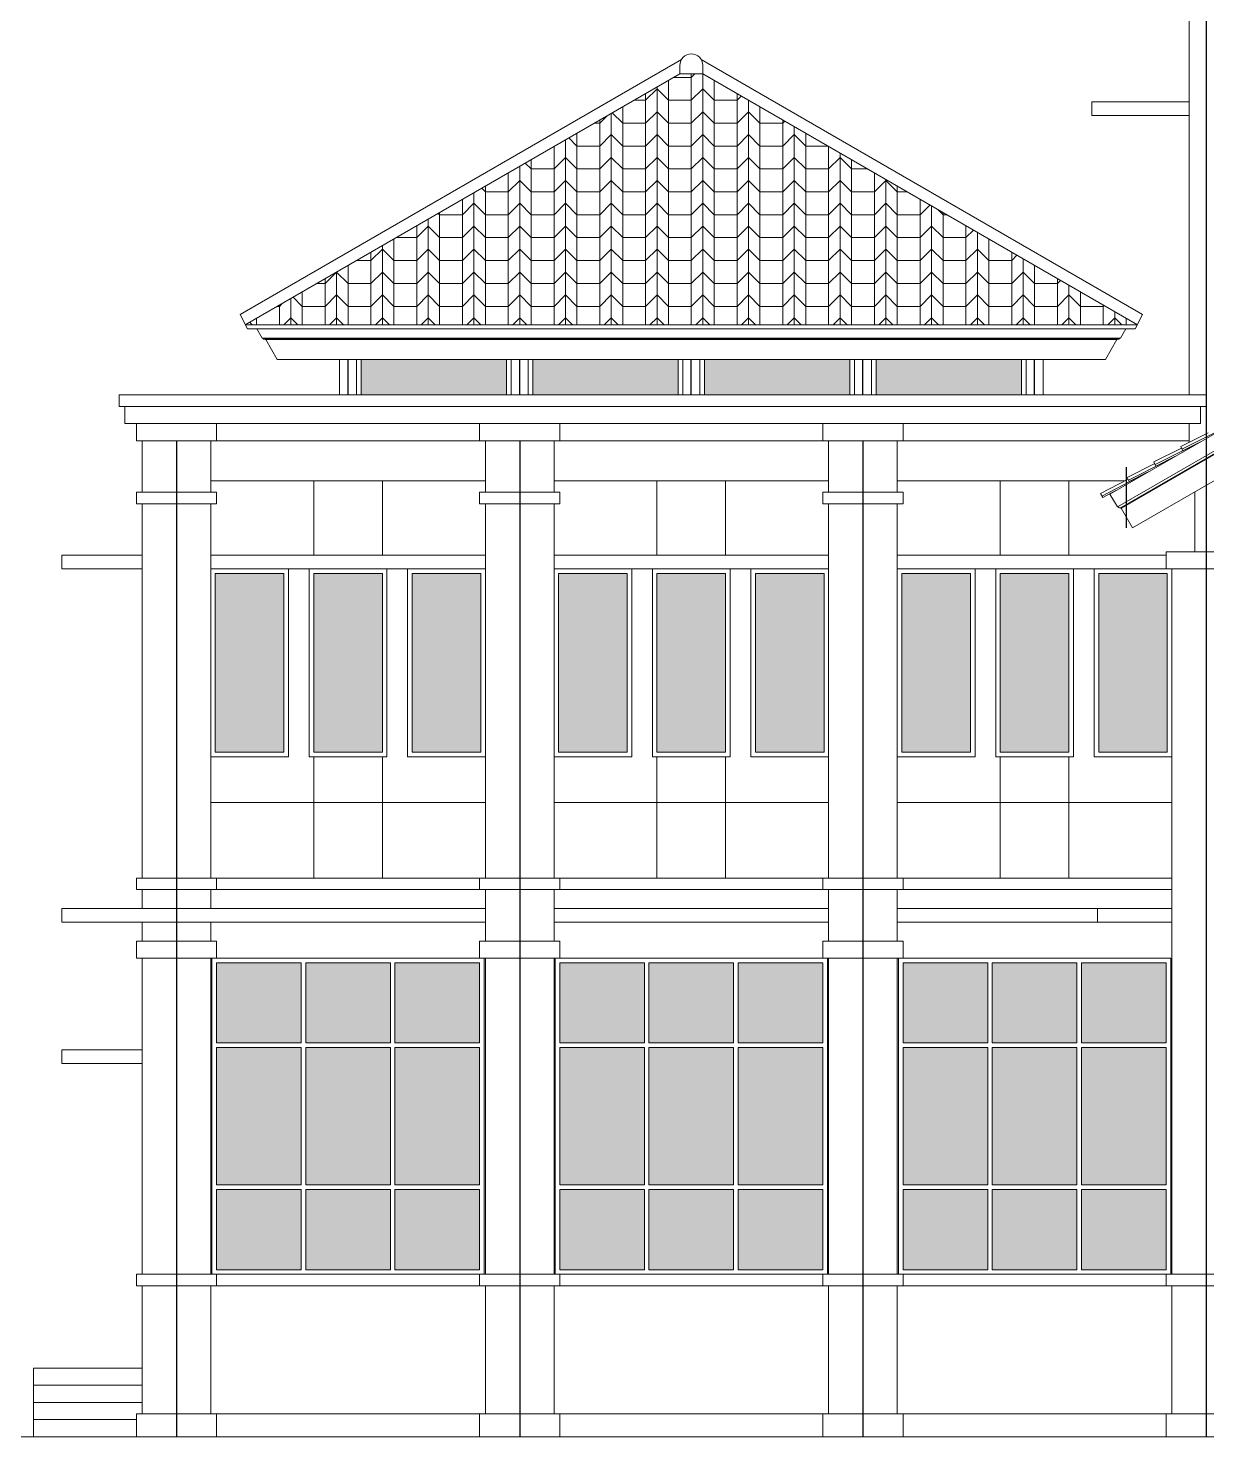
# Model space of a CAD drawing. Header units: millimetres. Extents: x -11 to 39085, y -101 to 28664.
# Drawn here: x 5803 to 7863, y 21735 to 24196 of the extents above; entities that cross this region are included whole.
import ezdxf

# ---------------------------------------------------------------- set-up
doc = ezdxf.new("R2010")
doc.units = ezdxf.units.MM
for name, color, linetype, lineweight in [('ars', 11, 'Continuous', 5), ('GEN', 11, 'Continuous', 5), ('kap', 71, 'Continuous', 15), ('kus', 63, 'Continuous', 15), ('lan', 7, 'Continuous', 15), ('sol kaca', 9, 'Continuous', 0), ('tem', 5, 'Continuous', 20)]:
    doc.layers.add(name, color=color, linetype=linetype, lineweight=lineweight)
doc.layers.add('as', color=1, linetype='Continuous', plot=False)

msp = doc.modelspace()

# ---------------------------------------------------------------- hatches: boundary and pattern name
at = {"layer": 'ars'}
h = msp.add_hatch(dxfattribs=at)
h.set_pattern_fill('PLENTONG', color=256, scale=20)
h.set_pattern_definition([(90, (5841.99, 10670.115), (-80, 5e-15), []), (90, (5861.99, 10670.115), (-80, 5e-15), []), (90, (5881.99, 10670.115), (-80, 5e-15), []), (45, (5841.987, 10670.115), (2e-15, 40), [28.28427, -84.85281]), (135, (5881.987, 10670.115), (-2e-15, -40), [28.28427, -84.85281]), (0, (5881.987, 10670.115), (0, 40), [40, -40])])
h.paths.add_polyline_path([(6982, 24116.4), (6942, 24116.4), (6182.4, 23677.9), (7741.6, 23677.9)])
at = {"layer": 'sol kaca'}
h = msp.add_hatch(color=256, dxfattribs=at)
h.dxf.hatch_style = 1
h.paths.add_polyline_path([(6385, 23617.6), (6385, 23555.4), (6639, 23555.4), (6639, 23617.6)])
h.paths.add_polyline_path([(6939, 23555.4), (6939, 23617.6), (6685, 23617.6), (6685, 23555.4)])
h.paths.add_polyline_path([(7239, 23555.4), (7239, 23617.6), (6985, 23617.6), (6985, 23555.4)])
h.paths.add_polyline_path([(7539, 23555.4), (7539, 23617.6), (7285, 23617.6), (7285, 23555.4)])
h = msp.add_hatch(color=256, dxfattribs=at)
h.dxf.hatch_style = 1
h.paths.add_polyline_path([(6250, 22931.4), (6250, 23243.4), (6130, 23243.4), (6130, 22931.4)])
h = msp.add_hatch(color=256, dxfattribs=at)
h.dxf.hatch_style = 1
h.paths.add_polyline_path([(6422, 22931.4), (6422, 23243.4), (6302, 23243.4), (6302, 22931.4)])
h = msp.add_hatch(color=256, dxfattribs=at)
h.dxf.hatch_style = 1
h.paths.add_polyline_path([(6594, 22931.4), (6594, 23243.4), (6474, 23243.4), (6474, 22931.4)])
h = msp.add_hatch(color=256, dxfattribs=at)
h.dxf.hatch_style = 1
h.paths.add_polyline_path([(6850, 22931.4), (6850, 23243.4), (6730, 23243.4), (6730, 22931.4)])
h = msp.add_hatch(color=256, dxfattribs=at)
h.dxf.hatch_style = 1
h.paths.add_polyline_path([(7022, 22931.4), (7022, 23243.4), (6902, 23243.4), (6902, 22931.4)])
h = msp.add_hatch(color=256, dxfattribs=at)
h.dxf.hatch_style = 1
h.paths.add_polyline_path([(7194, 22931.4), (7194, 23243.4), (7074, 23243.4), (7074, 22931.4)])
h = msp.add_hatch(color=256, dxfattribs=at)
h.dxf.hatch_style = 1
h.paths.add_polyline_path([(7450, 22931.4), (7450, 23243.4), (7330, 23243.4), (7330, 22931.4)])
h = msp.add_hatch(color=256, dxfattribs=at)
h.dxf.hatch_style = 1
h.paths.add_polyline_path([(7622, 22931.4), (7622, 23243.4), (7502, 23243.4), (7502, 22931.4)])
h = msp.add_hatch(color=256, dxfattribs=at)
h.dxf.hatch_style = 1
h.paths.add_polyline_path([(7794, 22931.4), (7794, 23243.4), (7674, 23243.4), (7674, 22931.4)])
h = msp.add_hatch(color=256, dxfattribs=at)
h.dxf.hatch_style = 1
h.paths.add_polyline_path([(6592, 22563.4), (6444, 22563.4), (6444, 22423.4), (6592, 22423.4)])
h.paths.add_polyline_path([(6436, 22563.4), (6288, 22563.4), (6288, 22423.4), (6436, 22423.4)])
h.paths.add_polyline_path([(6132, 22423.4), (6280, 22423.4), (6280, 22563.4), (6132, 22563.4)])
h.paths.add_polyline_path([(6132, 22175.4), (6280, 22175.4), (6280, 22415.4), (6132, 22415.4)])
h.paths.add_polyline_path([(6288, 22175.4), (6436, 22175.4), (6436, 22415.4), (6288, 22415.4)])
h.paths.add_polyline_path([(6444, 22175.4), (6592, 22175.4), (6592, 22415.4), (6444, 22415.4)])
h.paths.add_polyline_path([(6592, 22167.4), (6444, 22167.4), (6444, 22027.4), (6592, 22027.4)])
h.paths.add_polyline_path([(6288, 22027.4), (6436, 22027.4), (6436, 22167.4), (6288, 22167.4)])
h.paths.add_polyline_path([(6280, 22167.4), (6132, 22167.4), (6132, 22027.4), (6280, 22027.4)])
h = msp.add_hatch(color=256, dxfattribs=at)
h.dxf.hatch_style = 1
h.paths.add_polyline_path([(7192, 22563.4), (7044, 22563.4), (7044, 22423.4), (7192, 22423.4)])
h.paths.add_polyline_path([(7036, 22563.4), (6888, 22563.4), (6888, 22423.4), (7036, 22423.4)])
h.paths.add_polyline_path([(6732, 22423.4), (6880, 22423.4), (6880, 22563.4), (6732, 22563.4)])
h.paths.add_polyline_path([(6732, 22175.4), (6880, 22175.4), (6880, 22415.4), (6732, 22415.4)])
h.paths.add_polyline_path([(6888, 22175.4), (7036, 22175.4), (7036, 22415.4), (6888, 22415.4)])
h.paths.add_polyline_path([(7044, 22175.4), (7192, 22175.4), (7192, 22415.4), (7044, 22415.4)])
h.paths.add_polyline_path([(7192, 22167.4), (7044, 22167.4), (7044, 22027.4), (7192, 22027.4)])
h.paths.add_polyline_path([(6888, 22027.4), (7036, 22027.4), (7036, 22167.4), (6888, 22167.4)])
h.paths.add_polyline_path([(6880, 22167.4), (6732, 22167.4), (6732, 22027.4), (6880, 22027.4)])
h = msp.add_hatch(color=256, dxfattribs=at)
h.dxf.hatch_style = 1
h.paths.add_polyline_path([(7792, 22563.4), (7644, 22563.4), (7644, 22423.4), (7792, 22423.4)])
h.paths.add_polyline_path([(7636, 22563.4), (7488, 22563.4), (7488, 22423.4), (7636, 22423.4)])
h.paths.add_polyline_path([(7332, 22423.4), (7480, 22423.4), (7480, 22563.4), (7332, 22563.4)])
h.paths.add_polyline_path([(7332, 22175.4), (7480, 22175.4), (7480, 22415.4), (7332, 22415.4)])
h.paths.add_polyline_path([(7488, 22175.4), (7636, 22175.4), (7636, 22415.4), (7488, 22415.4)])
h.paths.add_polyline_path([(7644, 22175.4), (7792, 22175.4), (7792, 22415.4), (7644, 22415.4)])
h.paths.add_polyline_path([(7792, 22167.4), (7644, 22167.4), (7644, 22027.4), (7792, 22027.4)])
h.paths.add_polyline_path([(7488, 22027.4), (7636, 22027.4), (7636, 22167.4), (7488, 22167.4)])
h.paths.add_polyline_path([(7480, 22167.4), (7332, 22167.4), (7332, 22027.4), (7480, 22027.4)])

# ---------------------------------------------------------------- linework, layer by layer
at = {"layer": 'ars'}
for p, q in [((8262, 23675.6), (7711.9, 23358)), ((8262, 23674.4), (7713.3, 23357.6)), ((6216.9, 23652.6), (7707.1, 23652.6)), ((6218.4, 23652.1), (7705.6, 23652.1)), ((6122, 23405.4), (6602, 23405.4)), ((6302, 23275.4), (6302, 23405.4)), ((6422, 23275.4), (6422, 23405.4)), ((6722, 23405.4), (7202, 23405.4)), ((6902, 23275.4), (6902, 23405.4)), ((7022, 23275.4), (7022, 23405.4)), ((7322, 23405.4), (7719.9, 23405.4)), ((7502, 23275.4), (7502, 23405.4)), ((7622, 23275.4), (7622, 23405.4)), ((6302, 22711.4), (6302, 22923.4)), ((6422, 22711.4), (6422, 22923.4)), ((6902, 22711.4), (6902, 22923.4)), ((7022, 22711.4), (7022, 22923.4)), ((7502, 22711.4), (7502, 22923.4)), ((7622, 22711.4), (7622, 22923.4)), ((6122, 22843.4), (6602, 22843.4)), ((6722, 22843.4), (7202, 22843.4)), ((7322, 22843.4), (7802, 22843.4)), ((7802, 22711.4), (5992, 22711.4)), ((5992, 22711.4), (5992, 22691.4)), ((7802, 22691.4), (5992, 22691.4)), ((6132, 22711.4), (6132, 22691.4)), ((6592, 22711.4), (6592, 22691.4)), ((6732, 22711.4), (6732, 22691.4)), ((7192, 22711.4), (7192, 22691.4)), ((7332, 22711.4), (7332, 22691.4)), ((6132, 21999.4), (6592, 21999.4)), ((6732, 21999.4), (7192, 21999.4)), ((7332, 21999.4), (7802, 21999.4)), ((6132, 21775.4), (6592, 21775.4)), ((6732, 21775.4), (7192, 21775.4)), ((7332, 21775.4), (7792, 21775.4))]:
    msp.add_line(p, q, dxfattribs=at)
at = {"layer": 'as'}
for p, q in [((7862, 24928.8), (7862, 21735.4)), ((6362, 23555.4), (6362, 23617.6)), ((6662, 23555.4), (6662, 23617.6)), ((6962, 23555.4), (6962, 23617.6)), ((7262, 23555.4), (7262, 23617.6)), ((7562, 23555.4), (7562, 23617.6)), ((6062, 23475.4), (6062, 21735.4)), ((6662, 23475.4), (6662, 21735.4)), ((7262, 23475.4), (7262, 21735.4)), ((7722, 23429.2), (7722, 23323))]:
    msp.add_line(p, q, dxfattribs=at)
at = {"layer": 'GEN', "color": 11}
for p, q in [((7819.6, 23460.7), (7882.2, 23492)), ((7772.8, 23433.8), (7835.4, 23465.1)), ((7726, 23406.8), (7788.6, 23438.2)), ((7679.7, 23378.8), (7741.8, 23411.2))]:
    msp.add_line(p, q, dxfattribs=at)
for points in [[(7865.6, 23489.3), (7817.4, 23465.2), (7821, 23458), (7852, 23473.5)], [(7818.8, 23462.4), (7770.6, 23438.3), (7774.2, 23431.1), (7807, 23447.6)], [(7835.9, 23464.2), (7835.4, 23465.1)], [(7772, 23435.4), (7723.8, 23411.3), (7727.4, 23404.1), (7760.6, 23420.8)], [(7789.1, 23437.2), (7788.6, 23438.2)], [(7725.3, 23408.2), (7677.4, 23383.3), (7681.1, 23376.2), (7704.2, 23388.2)], [(7742.3, 23410.2), (7741.8, 23411.2)]]:
    msp.add_lwpolyline(points, dxfattribs=at)
at = {"layer": 'kap'}
for p, q in [((6173.2, 23695.7), (6944.7, 24141.1)), ((7750.8, 23695.7), (6979.3, 24141.1)), ((6182.4, 23677.9), (6942, 24116.4)), ((6942, 24116.4), (6942, 24131.1)), ((6942, 24116.4), (6982, 24116.4)), ((6982, 24116.4), (6982, 24131.1)), ((7741.6, 23677.9), (6982, 24116.4)), ((7693.8, 23382.2), (8262, 23710.2)), ((6186.1, 23670.8), (6173.2, 23695.7)), ((6182.4, 23677.9), (7741.6, 23677.9)), ((7706.8, 23359.7), (8262, 23680.2)), ((7737.9, 23670.8), (7750.8, 23695.7)), ((6186.1, 23670.8), (7737.9, 23670.8)), ((6211.8, 23654.3), (6202.3, 23670.8)), ((6211.8, 23654.3), (7712.2, 23654.3)), ((6216.9, 23652.6), (6216.4, 23652.6)), ((6218.4, 23652.1), (6217.8, 23652.1)), ((6238.3, 23617.6), (6218.4, 23652.1)), ((7685.7, 23617.6), (7705.6, 23652.1)), ((7705.6, 23652.1), (7706.2, 23652.1)), ((7707.1, 23652.6), (7707.5, 23652.6)), ((7712.2, 23654.3), (7721.7, 23670.8)), ((7733.3, 23323), (8262, 23628.3)), ((6238.3, 23617.6), (7685.7, 23617.6)), ((7706.8, 23359.7), (7693.8, 23382.2)), ((7733.3, 23323), (7713.3, 23357.6))]:
    msp.add_line(p, q, dxfattribs=at)
for centre, radius, start, end in [((6962, 24131.1), 20, 0, 180), ((6216.4, 23657), 4.38, 217.8964, 270), ((6217.8, 23653.1), 1, 211.6252, 270), ((7706.2, 23653.1), 1, 270, 328.3748), ((7707.5, 23657), 4.38, 270, 322.1036), ((7711.4, 23362.4), 4.38, 210, 276.0477), ((7712.8, 23358.5), 1, 210, 300)]:
    msp.add_arc(centre, radius, start, end, dxfattribs=at)
at = {"layer": 'kus'}
for p, q in [((6377, 23555.4), (6377, 23617.6)), ((6647, 23555.4), (6647, 23617.6)), ((7277, 23555.4), (7277, 23617.6)), ((7547, 23555.4), (7547, 23617.6)), ((6122, 22923.4), (6122, 23251.4)), ((6122, 23251.4), (6258, 23251.4)), ((6130, 22931.4), (6130, 23243.4)), ((6130, 23243.4), (6250, 23243.4)), ((6250, 22931.4), (6250, 23243.4)), ((6258, 22923.4), (6258, 23251.4)), ((6294, 22923.4), (6294, 23251.4)), ((6294, 23251.4), (6430, 23251.4)), ((6302, 22931.4), (6302, 23243.4)), ((6302, 23243.4), (6422, 23243.4)), ((6422, 22931.4), (6422, 23243.4)), ((6430, 22923.4), (6430, 23251.4)), ((6466, 22923.4), (6466, 23251.4)), ((6466, 23251.4), (6602, 23251.4)), ((6474, 22931.4), (6474, 23243.4)), ((6474, 23243.4), (6594, 23243.4)), ((6594, 22931.4), (6594, 23243.4)), ((6602, 22923.4), (6602, 23251.4)), ((6722, 22923.4), (6722, 23251.4)), ((6722, 23251.4), (6858, 23251.4)), ((6730, 22931.4), (6730, 23243.4)), ((6730, 23243.4), (6850, 23243.4)), ((6850, 22931.4), (6850, 23243.4)), ((6858, 22923.4), (6858, 23251.4)), ((6894, 22923.4), (6894, 23251.4)), ((6894, 23251.4), (7030, 23251.4)), ((6902, 22931.4), (6902, 23243.4)), ((6902, 23243.4), (7022, 23243.4)), ((7022, 22931.4), (7022, 23243.4)), ((7030, 22923.4), (7030, 23251.4)), ((7066, 22923.4), (7066, 23251.4)), ((7066, 23251.4), (7202, 23251.4)), ((7074, 22931.4), (7074, 23243.4)), ((7074, 23243.4), (7194, 23243.4)), ((7194, 22931.4), (7194, 23243.4)), ((7202, 22923.4), (7202, 23251.4)), ((7322, 22923.4), (7322, 23251.4)), ((7322, 23251.4), (7458, 23251.4)), ((7330, 22931.4), (7330, 23243.4)), ((7330, 23243.4), (7450, 23243.4)), ((7450, 22931.4), (7450, 23243.4)), ((7458, 22923.4), (7458, 23251.4)), ((7494, 22923.4), (7494, 23251.4)), ((7494, 23251.4), (7630, 23251.4)), ((7502, 22931.4), (7502, 23243.4)), ((7502, 23243.4), (7622, 23243.4)), ((7622, 22931.4), (7622, 23243.4)), ((7630, 22923.4), (7630, 23251.4)), ((7666, 22923.4), (7666, 23251.4)), ((7666, 23251.4), (7802, 23251.4)), ((7674, 22931.4), (7674, 23243.4)), ((7674, 23243.4), (7794, 23243.4)), ((7794, 22931.4), (7794, 23243.4)), ((7802, 22923.4), (7802, 23251.4)), ((6122, 22923.4), (6258, 22923.4)), ((6130, 22931.4), (6250, 22931.4)), ((6294, 22923.4), (6430, 22923.4)), ((6302, 22931.4), (6422, 22931.4)), ((6466, 22923.4), (6602, 22923.4)), ((6474, 22931.4), (6594, 22931.4)), ((6722, 22923.4), (6858, 22923.4)), ((6730, 22931.4), (6850, 22931.4)), ((6894, 22923.4), (7030, 22923.4)), ((6902, 22931.4), (7022, 22931.4)), ((7066, 22923.4), (7202, 22923.4)), ((7074, 22931.4), (7194, 22931.4)), ((7322, 22923.4), (7458, 22923.4)), ((7330, 22931.4), (7450, 22931.4)), ((7494, 22923.4), (7630, 22923.4)), ((7502, 22931.4), (7622, 22931.4)), ((7666, 22923.4), (7802, 22923.4)), ((7674, 22931.4), (7794, 22931.4)), ((6124, 22019.4), (6124, 22571.4)), ((6132, 22571.4), (6592, 22571.4)), ((6600, 22019.4), (6600, 22571.4)), ((6724, 22019.4), (6724, 22571.4)), ((6732, 22571.4), (7192, 22571.4)), ((7200, 22019.4), (7200, 22571.4)), ((7324, 22019.4), (7324, 22571.4)), ((7324, 22571.4), (7800, 22571.4)), ((7800, 22019.4), (7800, 22571.4)), ((6132, 22423.4), (6132, 22563.4)), ((6132, 22563.4), (6280, 22563.4)), ((6280, 22423.4), (6280, 22563.4)), ((6288, 22423.4), (6288, 22563.4)), ((6288, 22563.4), (6436, 22563.4)), ((6436, 22423.4), (6436, 22563.4)), ((6444, 22423.4), (6444, 22563.4)), ((6444, 22563.4), (6592, 22563.4)), ((6592, 22423.4), (6592, 22563.4)), ((6732, 22423.4), (6732, 22563.4)), ((6732, 22563.4), (6880, 22563.4)), ((6880, 22423.4), (6880, 22563.4)), ((6888, 22423.4), (6888, 22563.4)), ((6888, 22563.4), (7036, 22563.4)), ((7036, 22423.4), (7036, 22563.4)), ((7044, 22423.4), (7044, 22563.4)), ((7044, 22563.4), (7192, 22563.4)), ((7192, 22423.4), (7192, 22563.4)), ((7332, 22423.4), (7332, 22563.4)), ((7332, 22563.4), (7480, 22563.4)), ((7480, 22423.4), (7480, 22563.4)), ((7488, 22423.4), (7488, 22563.4)), ((7488, 22563.4), (7636, 22563.4)), ((7636, 22423.4), (7636, 22563.4)), ((7644, 22423.4), (7644, 22563.4)), ((7644, 22563.4), (7792, 22563.4)), ((7792, 22423.4), (7792, 22563.4)), ((6132, 22423.4), (6280, 22423.4)), ((6288, 22423.4), (6436, 22423.4)), ((6444, 22423.4), (6592, 22423.4)), ((6732, 22423.4), (6880, 22423.4)), ((6888, 22423.4), (7036, 22423.4)), ((7044, 22423.4), (7192, 22423.4)), ((7332, 22423.4), (7480, 22423.4)), ((7488, 22423.4), (7636, 22423.4)), ((7644, 22423.4), (7792, 22423.4)), ((6132, 22175.4), (6132, 22415.4)), ((6132, 22415.4), (6280, 22415.4)), ((6280, 22175.4), (6280, 22415.4)), ((6288, 22175.4), (6288, 22415.4)), ((6288, 22415.4), (6436, 22415.4)), ((6436, 22175.4), (6436, 22415.4)), ((6444, 22175.4), (6444, 22415.4)), ((6444, 22415.4), (6592, 22415.4)), ((6592, 22175.4), (6592, 22415.4)), ((6732, 22175.4), (6732, 22415.4)), ((6732, 22415.4), (6880, 22415.4)), ((6880, 22175.4), (6880, 22415.4)), ((6888, 22175.4), (6888, 22415.4)), ((6888, 22415.4), (7036, 22415.4)), ((7036, 22175.4), (7036, 22415.4)), ((7044, 22175.4), (7044, 22415.4)), ((7044, 22415.4), (7192, 22415.4)), ((7192, 22175.4), (7192, 22415.4)), ((7332, 22175.4), (7332, 22415.4)), ((7332, 22415.4), (7480, 22415.4)), ((7480, 22175.4), (7480, 22415.4)), ((7488, 22175.4), (7488, 22415.4)), ((7488, 22415.4), (7636, 22415.4)), ((7636, 22175.4), (7636, 22415.4)), ((7644, 22175.4), (7644, 22415.4)), ((7644, 22415.4), (7792, 22415.4)), ((7792, 22175.4), (7792, 22415.4)), ((6280, 22175.4), (6132, 22175.4)), ((6436, 22175.4), (6288, 22175.4)), ((6592, 22175.4), (6444, 22175.4)), ((6880, 22175.4), (6732, 22175.4)), ((7036, 22175.4), (6888, 22175.4)), ((7192, 22175.4), (7044, 22175.4)), ((7480, 22175.4), (7332, 22175.4)), ((7636, 22175.4), (7488, 22175.4)), ((7792, 22175.4), (7644, 22175.4)), ((6132, 22027.4), (6132, 22167.4)), ((6280, 22167.4), (6132, 22167.4)), ((6280, 22027.4), (6280, 22167.4)), ((6288, 22027.4), (6288, 22167.4)), ((6436, 22167.4), (6288, 22167.4)), ((6436, 22027.4), (6436, 22167.4)), ((6444, 22027.4), (6444, 22167.4)), ((6592, 22167.4), (6444, 22167.4)), ((6592, 22027.4), (6592, 22167.4)), ((6732, 22027.4), (6732, 22167.4)), ((6880, 22167.4), (6732, 22167.4)), ((6880, 22027.4), (6880, 22167.4)), ((6888, 22027.4), (6888, 22167.4)), ((7036, 22167.4), (6888, 22167.4)), ((7036, 22027.4), (7036, 22167.4)), ((7044, 22027.4), (7044, 22167.4)), ((7192, 22167.4), (7044, 22167.4)), ((7192, 22027.4), (7192, 22167.4)), ((7332, 22027.4), (7332, 22167.4)), ((7480, 22167.4), (7332, 22167.4)), ((7480, 22027.4), (7480, 22167.4)), ((7488, 22027.4), (7488, 22167.4)), ((7636, 22167.4), (7488, 22167.4)), ((7636, 22027.4), (7636, 22167.4)), ((7644, 22027.4), (7644, 22167.4)), ((7792, 22167.4), (7644, 22167.4)), ((7792, 22027.4), (7792, 22167.4)), ((6280, 22027.4), (6132, 22027.4)), ((6436, 22027.4), (6288, 22027.4)), ((6592, 22027.4), (6444, 22027.4)), ((6880, 22027.4), (6732, 22027.4)), ((7036, 22027.4), (6888, 22027.4)), ((7192, 22027.4), (7044, 22027.4)), ((7480, 22027.4), (7332, 22027.4)), ((7636, 22027.4), (7488, 22027.4)), ((7792, 22027.4), (7644, 22027.4)), ((6592, 22019.4), (6132, 22019.4)), ((7192, 22019.4), (6732, 22019.4)), ((7800, 22019.4), (7332, 22019.4))]:
    msp.add_line(p, q, dxfattribs=at)
for points in [[(6385, 23555.4), (6385, 23617.6)], [(6639, 23617.6), (6639, 23555.4)], [(6677, 23617.6), (6677, 23555.4)], [(6685, 23617.6), (6685, 23555.4)], [(6939, 23555.4), (6939, 23617.6)], [(6947, 23555.4), (6947, 23617.6)], [(6977, 23617.6), (6977, 23555.4)], [(6985, 23617.6), (6985, 23555.4)], [(7239, 23555.4), (7239, 23617.6)], [(7247, 23555.4), (7247, 23617.6)], [(7285, 23617.6), (7285, 23555.4)], [(7539, 23555.4), (7539, 23617.6)]]:
    msp.add_lwpolyline(points, dxfattribs=at)
at = {"layer": 'lan'}
for p, q in [((7662, 24043.4), (7662, 24067.4)), ((7662, 24067.4), (7832, 24067.4)), ((7832, 24043.4), (7662, 24043.4)), ((5962, 23555.4), (7862, 23555.4)), ((5962, 23555.4), (5962, 23535.4)), ((7862, 23555.4), (7862, 23535.4)), ((5962, 23535.4), (7862, 23535.4)), ((5972, 23535.4), (5972, 23505.4)), ((7852, 23535.4), (7852, 23505.4)), ((5972, 23505.4), (7852, 23505.4)), ((5992, 23505.4), (5992, 23475.4)), ((6132, 23505.4), (6132, 23475.4)), ((6592, 23505.4), (6592, 23475.4)), ((6732, 23505.4), (6732, 23475.4)), ((7192, 23505.4), (7192, 23475.4)), ((7332, 23505.4), (7332, 23475.4)), ((5992, 23475.4), (7832, 23475.4)), ((5862, 22411.4), (6002, 22411.4)), ((5862, 22387.4), (5862, 22411.4)), ((5862, 22387.4), (6002, 22387.4)), ((5812, 21855.4), (5812, 21735.4)), ((6002, 21855.4), (5812, 21855.4)), ((6002, 21825.4), (5812, 21825.4)), ((6002, 21795.4), (5812, 21795.4)), ((5992, 21765.4), (5812, 21765.4)), ((5128.9, 21735.4), (11201.2, 21735.4))]:
    msp.add_line(p, q, dxfattribs=at)
at = {"layer": 'tem'}
for p, q in [((7832, 24928.8), (7832, 23555.4)), ((6347, 23555.4), (6347, 23617.6)), ((7577, 23555.4), (7577, 23617.6)), ((7832, 23505.4), (7832, 23472.5)), ((6002, 23475.4), (6002, 23385.4)), ((6122, 23475.4), (6122, 23385.4)), ((6602, 23475.4), (6602, 23385.4)), ((6722, 23475.4), (6722, 23385.4)), ((7202, 23475.4), (7202, 23385.4)), ((7322, 23475.4), (7322, 23385.4)), ((6132, 23385.4), (5992, 23385.4)), ((5992, 23385.4), (5992, 23365.4)), ((6132, 23385.4), (6132, 23365.4)), ((6732, 23385.4), (6592, 23385.4)), ((6592, 23385.4), (6592, 23365.4)), ((6732, 23385.4), (6732, 23365.4)), ((7332, 23385.4), (7192, 23385.4)), ((7192, 23385.4), (7192, 23365.4)), ((7332, 23385.4), (7332, 23365.4)), ((7842, 23385.8), (7842, 23281.4)), ((6132, 23365.4), (5992, 23365.4)), ((6002, 23365.4), (6002, 22711.4)), ((6122, 23365.4), (6122, 22711.4)), ((6732, 23365.4), (6592, 23365.4)), ((6602, 23365.4), (6602, 22711.4)), ((6722, 23365.4), (6722, 22711.4)), ((7332, 23365.4), (7192, 23365.4)), ((7202, 23365.4), (7202, 22711.4)), ((7322, 23365.4), (7322, 22711.4)), ((7792, 23281.4), (7792, 23251.4)), ((7792, 23281.4), (7932, 23281.4)), ((5862, 23275.4), (6002, 23275.4)), ((5862, 23251.4), (5862, 23275.4)), ((6122, 23275.4), (6602, 23275.4)), ((6722, 23275.4), (7202, 23275.4)), ((7322, 23275.4), (7792, 23275.4)), ((5862, 23251.4), (6002, 23251.4)), ((6122, 23251.4), (6602, 23251.4)), ((6722, 23251.4), (7202, 23251.4)), ((7322, 23251.4), (7932, 23251.4)), ((7802, 23251.4), (7802, 22019.4)), ((6002, 22691.4), (6002, 22658.4)), ((6122, 22691.4), (6122, 22658.4)), ((6602, 22691.4), (6602, 22601.4)), ((6722, 22691.4), (6722, 22601.4)), ((7202, 22691.4), (7202, 22601.4)), ((7322, 22691.4), (7322, 22601.4)), ((5862, 22658.4), (5862, 22634.4)), ((5862, 22658.4), (6602, 22658.4)), ((7202, 22658.4), (6722, 22658.4)), ((7322, 22658.4), (7802, 22658.4)), ((7672, 22658.4), (7672, 22634.4)), ((5862, 22634.4), (6602, 22634.4)), ((6002, 22634.4), (6002, 22601.4)), ((6122, 22634.4), (6122, 22601.4)), ((7202, 22634.4), (6722, 22634.4)), ((7322, 22634.4), (7802, 22634.4)), ((5992, 22601.4), (5992, 22571.4)), ((6132, 22601.4), (5992, 22601.4)), ((6132, 22601.4), (6132, 22571.4)), ((6592, 22601.4), (6592, 22571.4)), ((6732, 22601.4), (6592, 22601.4)), ((6732, 22601.4), (6732, 22571.4)), ((7192, 22601.4), (7192, 22571.4)), ((7332, 22601.4), (7192, 22601.4)), ((7332, 22601.4), (7332, 22571.4)), ((6132, 22571.4), (5992, 22571.4)), ((6002, 22571.4), (6002, 22019.4)), ((6122, 22571.4), (6122, 22019.4)), ((6732, 22571.4), (6592, 22571.4)), ((6602, 22571.4), (6602, 22019.4)), ((6722, 22571.4), (6722, 22019.4)), ((7332, 22571.4), (7192, 22571.4)), ((7202, 22571.4), (7202, 22019.4)), ((7322, 22571.4), (7322, 22019.4)), ((5992, 22019.4), (5992, 21999.4)), ((5992, 22019.4), (6132, 22019.4)), ((5992, 21999.4), (6132, 21999.4)), ((6002, 21999.4), (6002, 21775.4)), ((6122, 21999.4), (6122, 21775.4)), ((6132, 22019.4), (6132, 21999.4)), ((6592, 22019.4), (6592, 21999.4)), ((6592, 22019.4), (6732, 22019.4)), ((6592, 21999.4), (6732, 21999.4)), ((6602, 21999.4), (6602, 21775.4)), ((6722, 21999.4), (6722, 21775.4)), ((6732, 22019.4), (6732, 21999.4)), ((7192, 22019.4), (7192, 21999.4)), ((7192, 22019.4), (7332, 22019.4)), ((7192, 21999.4), (7332, 21999.4)), ((7202, 21999.4), (7202, 21775.4)), ((7322, 21999.4), (7322, 21775.4)), ((7332, 22019.4), (7332, 21999.4)), ((7792, 22019.4), (7792, 21999.4)), ((7792, 22019.4), (7932, 22019.4)), ((7792, 21999.4), (7932, 21999.4)), ((7802, 21999.4), (7802, 21775.4)), ((5992, 21775.4), (6132, 21775.4)), ((5992, 21775.4), (5992, 21735.4)), ((6132, 21775.4), (6132, 21735.4)), ((6592, 21775.4), (6732, 21775.4)), ((6592, 21775.4), (6592, 21735.4)), ((6732, 21775.4), (6732, 21735.4)), ((7192, 21775.4), (7332, 21775.4)), ((7192, 21775.4), (7192, 21735.4)), ((7332, 21775.4), (7332, 21735.4)), ((7792, 21775.4), (7932, 21775.4)), ((7792, 21775.4), (7792, 21735.4))]:
    msp.add_line(p, q, dxfattribs=at)

doc.saveas('drawing.dxf')
